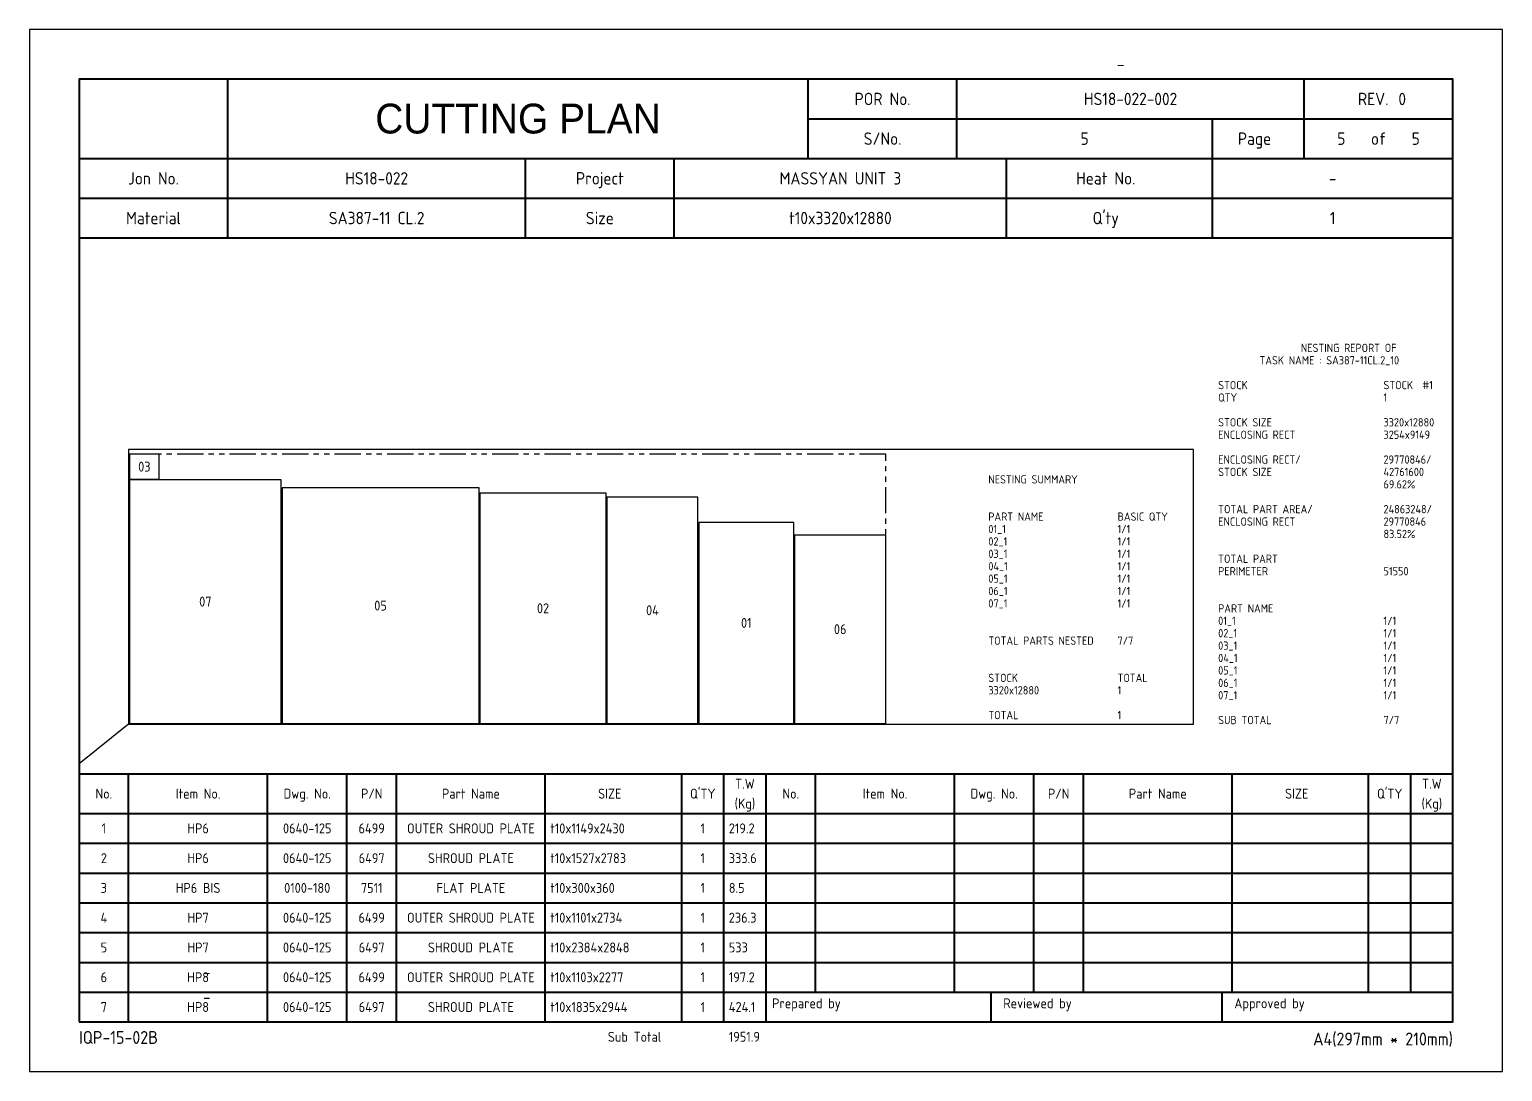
# Model space of a CAD drawing. Header units: millimetres. Extents: x -47360 to 661737, y -45870 to 354580.
# Drawn here: x 150000 to 167820, y 60000 to 72600 of the extents above; entities that cross this region are included whole.
import ezdxf
from ezdxf.enums import TextEntityAlignment as Align

# ---------------------------------------------------------------- set-up
doc = ezdxf.new("R2010")
doc.units = ezdxf.units.MM
doc.header["$LTSCALE"] = 10
doc.linetypes.add('PHANTOM', pattern=[63.5, 31.75, -6.35, 6.35, -6.35, 6.35, -6.35])
for name, color, linetype in [('$ENCL_RECT_RESERVED_LAYER$', 4, 'PHANTOM'), ('01_1  010x2430x1149', 7, 'Continuous'), ('02_1  010x2783x1527', 7, 'Continuous'), ('03_1  010x360x300', 7, 'Continuous'), ('04_1  010x2734x1101', 7, 'Continuous'), ('05_1  010x2848x2384', 7, 'Continuous'), ('06_1  010x2277x1103', 7, 'Continuous'), ('07_1  010x2944x1835', 7, 'Continuous'), ('PART-LABEL', 6, 'Continuous'), ('STOCK', 3, 'Continuous'), ('SUMMARY', 4, 'Continuous'), ('T', 2, 'Continuous')]:
    doc.layers.add(name, color=color, linetype=linetype)
doc.layers.add('PAGE', color=9, linetype='Continuous', plot=False)
doc.layers.add('TITLE', color=15, linetype='Continuous', lineweight=40)
doc.styles.get("Standard").update_dxf_attribs({"font": 'isocp2.shx', "bigfont": 'whgtxt.shx'})

# ---------------------------------------------------------------- blocks, each defined once
blk = doc.blocks.new('CP00')
at = {"layer": 'PAGE'}
blk.add_line((20, 70), (10, 62), dxfattribs=at)
blk.add_lwpolyline([(0, 0), (297, 0), (297, 210), (0, 210)], close=True, dxfattribs=at)
at = {"layer": 'TITLE'}
for p, q in [((40, 184), (40, 200)), ((157, 184), (157, 200)), ((10, 184), (287, 184)), ((10, 168), (287, 168)), ((10, 60), (287, 60)), ((148.5, 16), (287, 16))]:
    blk.add_line(p, q, dxfattribs=at)
at = {"layer": 'TITLE', "color": 8}
for p, q in [((187, 184), (187, 200)), ((257, 184), (257, 192)), ((40, 168), (40, 184)), ((130, 168), (130, 184)), ((238.5, 168), (238.5, 184)), ((10, 176), (287, 176)), ((20, 10), (20, 60)), ((48, 10), (48, 60)), ((64, 10), (64, 60)), ((74, 10), (74, 60)), ((104, 10), (104, 60)), ((131.5, 10), (131.5, 60)), ((140, 10), (140, 60)), ((158.5, 16), (158.5, 60)), ((186.5, 16), (186.5, 60)), ((202.5, 16), (202.5, 60)), ((212.5, 16), (212.5, 60)), ((242.5, 16), (242.5, 60)), ((270, 16), (270, 60)), ((278.5, 16), (278.5, 60)), ((10, 52), (287, 52)), ((10, 46), (287, 46)), ((10, 40), (287, 40)), ((10, 34), (287, 34)), ((10, 28), (287, 28)), ((10, 22), (287, 22)), ((10, 16), (148.5, 16)), ((193.8, 16), (193.8, 10)), ((240.4, 16), (240.4, 10))]:
    blk.add_line(p, q, dxfattribs=at)
at = {"layer": 'TITLE', "color": 9}
for p, q in [((257, 192), (257, 200)), ((157, 192), (287, 192)), ((238.5, 184), (238.5, 192)), ((100, 168), (100, 184)), ((197, 168), (197, 184)), ((148.5, 10), (148.5, 60))]:
    blk.add_line(p, q, dxfattribs=at)
at = {"layer": 'TITLE', "color": 15}
blk.add_lwpolyline([(10, 10), (287, 10), (287, 200), (10, 200)], close=True, dxfattribs=at)
at = {"layer": 'PAGE', "color": 2}
blk.add_attdef('ATT_NESTINGPLANNO', text='', height=2.5, dxfattribs=at).set_placement((220, 203), align=Align.MIDDLE_CENTER)
for tag, p in [('ATT_OWNERITEMNO', (35, 7.09)), ('ATT_PARTNAME', (35, 2.09))]:
    blk.add_attdef(tag, text='', height=2.5, dxfattribs=at).set_placement(p, align=Align.MIDDLE_LEFT)
at = {"layer": 'TITLE', "color": 2}
for s, height, p in [('POR No.', 2.5, (172, 196)), ('S/No.', 2.5, (172, 188)), ('Page', 2.5, (247, 188)), ('of', 2.5, (272, 188)), ('Jon No.', 2.5, (25, 180)), ('Project', 2.5, (115, 180)), ('Heat No.', 2.5, (217, 180)), ('-', 2.5, (262.75, 180)), ('Material', 2.5, (25, 172)), ('Size', 2.5, (115, 172)), ("Q'ty", 2.5, (217, 172)), ('No.', 2, (15, 56)), ('Item No.', 2, (34, 56)), ('Dwg. No.', 2, (56, 56)), ('P/N', 2, (69, 56)), ('Part Name', 2, (89, 56)), ('SIZE', 2, (117, 56)), ("Q'TY", 2, (135.75, 56)), ('T.W', 2, (144.25, 58)), ('No.', 2, (153.5, 56)), ('Item No.', 2, (172.5, 56)), ('Dwg. No.', 2, (194.5, 56)), ('P/N', 2, (207.5, 56)), ('Part Name', 2, (227.5, 56)), ('SIZE', 2, (255.5, 56)), ("Q'TY", 2, (274.25, 56)), ('T.W', 2, (282.75, 58)), ('(Kg)', 2, (144.25, 54)), ('(Kg)', 2, (282.75, 54))]:
    blk.add_text(s, height=height, dxfattribs=at).set_placement(p, align=Align.MIDDLE_CENTER)
blk.add_text('REV.', height=2.5, dxfattribs=at).set_placement((274, 196), align=Align.MIDDLE_RIGHT)
blk.add_text('0', height=2.5, dxfattribs=at).set_placement((276, 196), align=Align.MIDDLE_LEFT)
for s, height, p in [('Prepared by', 2, (149.73, 12.75)), ('Reviewed by', 2, (196.33, 12.75)), ('Approved by', 2, (242.93, 12.75)), ('IQP-15-02B', 2.594, (10, 5.57))]:
    blk.add_text(s, height=height, dxfattribs=at).set_placement(p)
blk.add_text('A4(297mm * 210mm)', height=2.5936, dxfattribs=at).set_placement((287, 5.26), align=Align.RIGHT)
at = {"layer": 'TITLE', "color": 3, "insert": (98.5, 192), "char_height": 6, "width": 59.896, "attachment_point": 5}
blk.add_mtext('{\\fHYHeadLine-Medium|b0|i0|c129|p18;CUTTING PLAN}', dxfattribs=at)
at = {"layer": 'TITLE', "color": 2}
for tag, height, p in [('ATT_PORNO', 2.5, (222, 196)), ('ATT_CUTTINGPLANNO', 2.5, (212.75, 188)), ('ATT_PAGENO', 2.5, (264.5, 188)), ('ATT_PAGESUBTOTAL', 2.5, (279.5, 188)), ('ATT_WONO', 2.5, (70, 180)), ('ATT_PROJECT', 2.5, (163.5, 180)), ('ATT_PORWEIGHT', 2, (278.5, 89)), ('ATT_NETWEIGHT', 2, (278.5, 83)), ('ATT_SAVEWEIGHT', 2, (278.5, 77)), ('ATT_SCRAPWEIGHT', 2, (278.5, 71)), ('ATT_CUTTING', 2, (278.5, 65))]:
    blk.add_attdef(tag, text='', height=height, dxfattribs=at).set_placement(p, align=Align.MIDDLE_CENTER)
at = {"layer": 'TITLE', "color": 3}
for tag, p in [('ATT_MATERIAL', (70, 172)), ('ATT_SIZE', (163.5, 172)), ('ATT_QTY', (262.75, 172))]:
    blk.add_attdef(tag, text='', height=2.5, dxfattribs=at).set_placement(p, align=Align.MIDDLE_CENTER)

msp = doc.modelspace()

# ---------------------------------------------------------------- linework, layer by layer
at = {"layer": '$ENCL_RECT_RESERVED_LAYER$'}
msp.add_lwpolyline([(151210, 64210), (160359, 64210), (160359, 67464), (151210, 67464)], close=True, dxfattribs=at)
at = {"layer": '01_1  010x2430x1149'}
for p, q in [((159246, 66640), (158097, 66640)), ((158097, 66640), (158097, 64210)), ((159246, 64210), (159246, 66640)), ((158097, 64210), (159246, 64210))]:
    msp.add_line(p, q, dxfattribs=at)
at = {"layer": '02_1  010x2783x1527'}
for p, q in [((156976, 66993), (155449, 66993)), ((155449, 66993), (155449, 64210)), ((156976, 64210), (156976, 66993)), ((155449, 64210), (156976, 64210))]:
    msp.add_line(p, q, dxfattribs=at)
at = {"layer": '03_1  010x360x300'}
for p, q in [((151570, 67464), (151210, 67464)), ((151210, 67464), (151210, 67164)), ((151570, 67164), (151570, 67464)), ((151210, 67164), (151570, 67164))]:
    msp.add_line(p, q, dxfattribs=at)
at = {"layer": '04_1  010x2734x1101'}
for p, q in [((158087, 66944), (156986, 66944)), ((156986, 66944), (156986, 64210)), ((158087, 64210), (158087, 66944)), ((156986, 64210), (158087, 64210))]:
    msp.add_line(p, q, dxfattribs=at)
at = {"layer": '05_1  010x2848x2384'}
for p, q in [((155439, 67058), (153055, 67058)), ((153055, 67058), (153055, 64210)), ((155439, 64210), (155439, 67058)), ((153055, 64210), (155439, 64210))]:
    msp.add_line(p, q, dxfattribs=at)
at = {"layer": '06_1  010x2277x1103'}
for p, q in [((160359, 66487), (159256, 66487)), ((159256, 66487), (159256, 64210)), ((160359, 64210), (160359, 66487)), ((159256, 64210), (160359, 64210))]:
    msp.add_line(p, q, dxfattribs=at)
at = {"layer": '07_1  010x2944x1835'}
for p, q in [((153045, 67154), (151210, 67154)), ((151210, 67154), (151210, 64210)), ((153045, 64210), (153045, 67154)), ((151210, 64210), (153045, 64210))]:
    msp.add_line(p, q, dxfattribs=at)
at = {"layer": 'STOCK'}
msp.add_lwpolyline([(151200, 64200), (164080, 64200), (164080, 67520), (151200, 67520)], close=True, dxfattribs=at)

# ---------------------------------------------------------------- block references
ref = msp.add_blockref('CP00', (150000, 60000), dxfattribs=dict(xscale=60, yscale=60, zscale=60))
ref.add_attrib('ATT_WONO', 'HS18-022', dxfattribs={"layer": 'TITLE', "color": 2, "height": 150}).set_placement((154200, 70800), align=Align.MIDDLE_CENTER)
ref.add_attrib('ATT_PROJECT', 'MASSYAN UNIT 3', dxfattribs={"layer": 'TITLE', "color": 2, "height": 150}).set_placement((159810, 70800), align=Align.MIDDLE_CENTER)
ref.add_attrib('ATT_PORNO', 'HS18-022-002', dxfattribs={"layer": 'TITLE', "color": 2, "height": 150}).set_placement((163320, 71760), align=Align.MIDDLE_CENTER)
ref.add_attrib('ATT_OWNERITEMNO', '-', dxfattribs={"layer": 'PAGE', "color": 2, "height": 150}).set_placement((152100, 61200), align=Align.MIDDLE_LEFT)
ref.add_attrib('ATT_PARTNAME', '-', dxfattribs={"layer": 'PAGE', "color": 2, "height": 150}).set_placement((152100, 60900), align=Align.MIDDLE_LEFT)
ref.add_attrib('ATT_MATERIAL', 'SA387-11 CL.2', dxfattribs={"layer": 'TITLE', "color": 3, "height": 150}).set_placement((154200, 70320), align=Align.MIDDLE_CENTER)
ref.add_attrib('ATT_SIZE', 't10x3320x12880', dxfattribs={"layer": 'TITLE', "color": 3, "height": 150}).set_placement((159810, 70320), align=Align.MIDDLE_CENTER)
ref.add_attrib('ATT_QTY', '1', dxfattribs={"layer": 'TITLE', "color": 3, "height": 150}).set_placement((165765, 70320), align=Align.MIDDLE_CENTER)
ref.add_attrib('ATT_NESTINGPLANNO', '-', dxfattribs={"layer": 'PAGE', "color": 2, "height": 150}).set_placement((163200, 72180), align=Align.MIDDLE_CENTER)
ref.add_attrib('ATT_CUTTINGPLANNO', '5', dxfattribs={"layer": 'TITLE', "color": 2, "height": 150}).set_placement((162765, 71280), align=Align.MIDDLE_CENTER)
ref.add_attrib('ATT_PAGENO', '5', dxfattribs={"layer": 'TITLE', "color": 2, "height": 150}).set_placement((165870, 71280), align=Align.MIDDLE_CENTER)
ref.add_attrib('ATT_PAGESUBTOTAL', '5', dxfattribs={"layer": 'TITLE', "color": 2, "height": 150}).set_placement((166770, 71280), align=Align.MIDDLE_CENTER)

# ---------------------------------------------------------------- texts
at = {"layer": 'PART-LABEL'}
for s, p in [('03', (151390, 67314)), ('07', (152127.5, 65682)), ('05', (154247, 65634)), ('02', (156212.5, 65601.5)), ('04', (157536.5, 65577)), ('01', (158671.5, 65425)), ('06', (159807.5, 65348.5))]:
    msp.add_text(s, height=120, dxfattribs=at).set_placement(p, align=Align.MIDDLE_CENTER)
at = {"layer": 'SUMMARY'}
for s, p in [('NESTING REPORT OF', (165380, 68700)), ('TASK NAME : SA387-11CL.2_10', (164880, 68550)), ('STOCK ', (164380, 68250)), ('STOCK  #1', (166380, 68250)), ('QTY', (164380, 68100)), ('1', (166380, 68100)), ('STOCK SIZE', (164380, 67800)), ('3320x12880', (166380, 67800)), ('ENCLOSING RECT', (164380, 67650)), ('3254x9149', (166380, 67650)), ('ENCLOSING RECT/', (164380, 67350)), ('29770846/', (166380, 67350)), ('NESTING SUMMARY', (161599.61, 67110)), ('STOCK SIZE', (164380, 67200)), ('42761600', (166380, 67200)), ('69.62%', (166380, 67050)), ('TOTAL PART AREA/', (164380, 66750)), ('24863248/', (166380, 66750)), ('PART NAME', (161599.61, 66660)), ('BASIC QTY', (163162.8, 66660)), ('ENCLOSING RECT', (164380, 66600)), ('29770846', (166380, 66600)), ('01_1', (161599.61, 66510)), ('1/1', (163162.8, 66510)), ('83.52%', (166380, 66450)), ('02_1', (161599.61, 66360)), ('03_1', (161599.61, 66210)), ('1/1', (163162.8, 66360)), ('1/1', (163162.8, 66210)), ('04_1', (161599.61, 66060)), ('1/1', (163162.8, 66060)), ('TOTAL PART', (164380, 66150)), ('05_1', (161599.61, 65910)), ('1/1', (163162.8, 65910)), ('PERIMETER', (164380, 66000)), ('51550', (166380, 66000)), ('06_1', (161599.61, 65760)), ('1/1', (163162.8, 65760)), ('07_1', (161599.61, 65610)), ('1/1', (163162.8, 65610)), ('PART NAME', (164380, 65550)), ('01_1', (164380, 65400)), ('1/1', (166380, 65400)), ('TOTAL PARTS NESTED', (161599.61, 65160)), ('7/7', (163162.8, 65160)), ('02_1', (164380, 65250)), ('1/1', (166380, 65250)), ('03_1', (164380, 65100)), ('04_1', (164380, 64950)), ('1/1', (166380, 65100)), ('1/1', (166380, 64950)), ('05_1', (164380, 64800)), ('1/1', (166380, 64800)), ('STOCK', (161599.61, 64710)), ('TOTAL', (163162.8, 64710)), ('06_1', (164380, 64650)), ('1/1', (166380, 64650)), ('3320x12880', (161599.61, 64560)), ('1', (163162.8, 64560)), ('07_1', (164380, 64500)), ('1/1', (166380, 64500)), ('TOTAL', (161599.61, 64260)), ('1', (163162.8, 64260)), ('SUB TOTAL', (164380, 64200)), ('7/7', (166380, 64200))]:
    msp.add_text(s, height=100, dxfattribs=at).set_placement(p)
at = {"layer": 'T'}
for s, p in [('1', (150900, 62880)), ('HP6', (152040, 62880)), ('0640-125', (153360, 62880)), ('6499', (154140, 62880)), ('OUTER SHROUD PLATE', (155340, 62880)), ('1', (158145, 62880)), ('2', (150900, 62520)), ('HP6', (152040, 62520)), ('0640-125', (153360, 62520)), ('6497', (154140, 62520)), ('SHROUD PLATE', (155340, 62520)), ('1', (158145, 62520)), ('3', (150900, 62160)), ('HP6 BIS', (152040, 62160)), ('0100-180', (153360, 62160)), ('7511', (154140, 62160)), ('FLAT PLATE', (155340, 62160)), ('1', (158145, 62160)), ('4', (150900, 61800)), ('HP7', (152040, 61800)), ('0640-125', (153360, 61800)), ('6499', (154140, 61800)), ('OUTER SHROUD PLATE', (155340, 61800)), ('1', (158145, 61800)), ('5', (150900, 61440)), ('HP7', (152040, 61440)), ('0640-125', (153360, 61440)), ('6497', (154140, 61440)), ('SHROUD PLATE', (155340, 61440)), ('1', (158145, 61440)), ('6', (150900, 61080)), ('HP8', (152040, 61080)), ('0640-125', (153360, 61080)), ('6499', (154140, 61080)), ('OUTER SHROUD PLATE', (155340, 61080)), ('1', (158145, 61080)), ('7', (150900, 60720)), ('HP8', (152040, 60720)), ('0640-125', (153360, 60720)), ('6497', (154140, 60720)), ('SHROUD PLATE', (155340, 60720)), ('1', (158145, 60720)), ('Sub Total', (157320, 60360))]:
    msp.add_text(s, height=120, dxfattribs=at).set_placement(p, align=Align.CENTER)
for s, p in [('t10x1149x2430', (156300, 62880)), ('219.2', (158460, 62880)), ('t10x1527x2783', (156300, 62520)), ('333.6', (158460, 62520)), ('t10x300x360', (156300, 62160)), ('8.5', (158460, 62160)), ('t10x1101x2734', (156300, 61800)), ('236.3', (158460, 61800)), ('t10x2384x2848', (156300, 61440)), ('533', (158460, 61440)), ('t10x1103x2277', (156300, 61080)), ('197.2', (158460, 61080)), ('t10x1835x2944', (156300, 60720)), ('424.1', (158460, 60720)), ('1951.9', (158460, 60360))]:
    msp.add_text(s, height=120, dxfattribs=at).set_placement(p)

doc.saveas('drawing.dxf')
